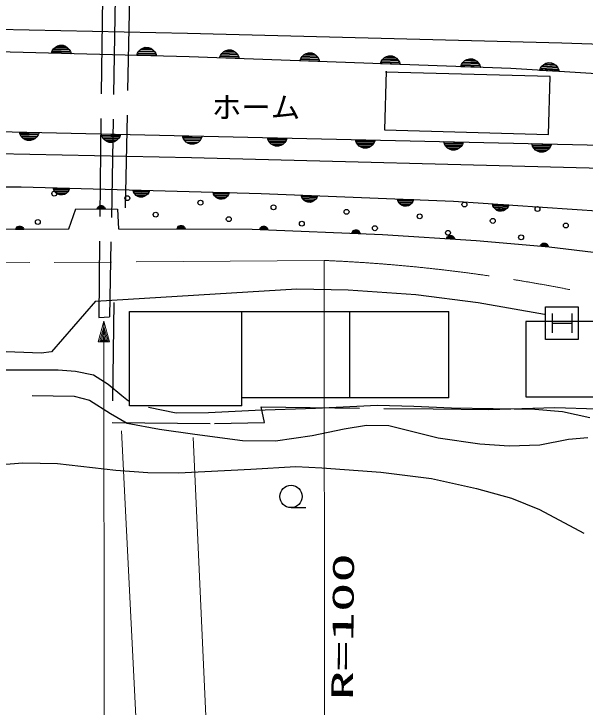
# Model space of a CAD drawing. Units: millimetres, scale not verified. Extents: x 40000 to 680000, y 20000 to 380000.
# Drawn here: x 182023 to 216917, y 297975 to 340315 of the extents above; entities that cross this region are included whole.
import ezdxf
from ezdxf.enums import TextEntityAlignment as Align

# ---------------------------------------------------------------- set-up
doc = ezdxf.new("R2010")
doc.units = ezdxf.units.MM
doc.header["$LTSCALE"] = 1000
doc.linetypes.add('CHAIN', pattern=[18.5, 12, -1.5, 3.5, -1.5])
doc.linetypes.add('DASHED', pattern=[7.5, 6, -1.5])
for name, color, linetype, lineweight in [('M-BGD', 7, 'Continuous', 25), ('M-BMK', 2, 'CHAIN', 13), ('M-STR-HTXT', 7, 'Continuous', 13), ('M-STR-STRC', 7, 'Continuous', 25)]:
    doc.layers.add(name, color=color, linetype=linetype, lineweight=lineweight)
doc.styles.add('ＭＳ ゴシック', font='')
doc.styles.get('ＭＳ ゴシック').set_extended_font_data('MS Gothic')

msp = doc.modelspace()

# ---------------------------------------------------------------- linework, layer by layer
at = {"layer": 'M-BGD', "linetype": 'DASHED'}
for p, q in [((187433, 341431), (187203, 321775)), ((188213, 341382), (187874, 321807)), ((189090, 341626), (188825, 328475)), ((188137, 322678), (188020, 315368)), ((197323, 315368), (197128, 316306)), ((197128, 316306), (207643, 316189)), ((207643, 316189), (211028, 316143)), ((211028, 316143), (215056, 316268)), ((215056, 316268), (217658, 316193)), ((188020, 315368), (194274, 315290)), ((194274, 315290), (197323, 315368))]:
    msp.add_line(p, q, dxfattribs=at)
at = {"layer": 'M-BGD'}
for p, q in [((192635, 339111), (177430, 339440)), ((215502, 338528), (192635, 339111)), ((184569, 338287), (184690, 338356)), ((184690, 338356), (184835, 338400)), ((184690, 338332), (185170, 338320)), ((184835, 338400), (185027, 338395)), ((185027, 338395), (185170, 338344)), ((185170, 338344), (185288, 338269)), ((229421, 338059), (215502, 338528)), ((192735, 337701), (177103, 338087)), ((184319, 337909), (184371, 338051)), ((185519, 337879), (184319, 337909)), ((185473, 337952), (184369, 337979)), ((184371, 338051), (184446, 338170)), ((184395, 338051), (185450, 338025)), ((185428, 338097), (184420, 338122)), ((184446, 338170), (184569, 338287)), ((184494, 338192), (185358, 338171)), ((185288, 338245), (184568, 338263)), ((185288, 338269), (185405, 338146)), ((185405, 338146), (185474, 338024)), ((185474, 338024), (185519, 337879)), ((189530, 337780), (189581, 337923)), ((189581, 337923), (189656, 338041)), ((189605, 337922), (190661, 337896)), ((190639, 337969), (189631, 337994)), ((189656, 338041), (189779, 338158)), ((189705, 338064), (190569, 338043)), ((189779, 338158), (189901, 338227)), ((190499, 338116), (189779, 338134)), ((189900, 338203), (190380, 338191)), ((189901, 338227), (190046, 338272)), ((190046, 338272), (190238, 338267)), ((190238, 338267), (190381, 338215)), ((190381, 338215), (190499, 338140)), ((190499, 338140), (190616, 338017)), ((190616, 338017), (190685, 337896)), ((190685, 337896), (190730, 337751)), ((194644, 337774), (194720, 337892)), ((194720, 337892), (194845, 338007)), ((194769, 337914), (195633, 337882)), ((195563, 337956), (194844, 337983)), ((194845, 338007), (194967, 338075)), ((194966, 338051), (195446, 338033)), ((194967, 338075), (195113, 338117)), ((195113, 338117), (195305, 338110)), ((195305, 338110), (195447, 338057)), ((195447, 338057), (195564, 337980)), ((195564, 337980), (195680, 337856)), ((199755, 337825), (199878, 337892)), ((199878, 337892), (200023, 337935)), ((200023, 337935), (200215, 337928)), ((200215, 337928), (200357, 337875)), ((190730, 337751), (189530, 337780)), ((190683, 337824), (189580, 337851)), ((212376, 336973), (192735, 337701)), ((194591, 337632), (194644, 337774)), ((195790, 337588), (194591, 337632)), ((195745, 337661), (194641, 337702)), ((194668, 337773), (195723, 337734)), ((195702, 337807), (194695, 337845)), ((195680, 337856), (195747, 337733)), ((195747, 337733), (195790, 337588)), ((199501, 337450), (199554, 337592)), ((200655, 337479), (199552, 337520)), ((199554, 337592), (199631, 337709)), ((199578, 337591), (200634, 337552)), ((200612, 337625), (199605, 337662)), ((199631, 337709), (199755, 337825)), ((199680, 337732), (200543, 337700)), ((200474, 337774), (199754, 337801)), ((199877, 337868), (200356, 337851)), ((200357, 337875), (200475, 337798)), ((200475, 337798), (200590, 337674)), ((200590, 337674), (200658, 337551)), ((200658, 337551), (200700, 337406)), ((204465, 337410), (204541, 337527)), ((205523, 337443), (204515, 337480)), ((204541, 337527), (204665, 337643)), ((204590, 337550), (205453, 337518)), ((205384, 337592), (204664, 337619)), ((204665, 337643), (204788, 337710)), ((204787, 337686), (205267, 337669)), ((204788, 337710), (204934, 337753)), ((204934, 337753), (205126, 337746)), ((205126, 337746), (205268, 337693)), ((205268, 337693), (205385, 337616)), ((205385, 337616), (205500, 337492)), ((205500, 337492), (205568, 337369)), ((209451, 337345), (209576, 337461)), ((209576, 337461), (209698, 337528)), ((209697, 337504), (210177, 337486)), ((209698, 337528), (209844, 337571)), ((209844, 337571), (210036, 337564)), ((210036, 337564), (210178, 337510)), ((210178, 337510), (210295, 337434)), ((200700, 337406), (199501, 337450)), ((204411, 337268), (204465, 337410)), ((205611, 337224), (204411, 337268)), ((205565, 337297), (204462, 337338)), ((204489, 337409), (205544, 337370)), ((205568, 337369), (205611, 337224)), ((209322, 337086), (209375, 337228)), ((210521, 337041), (209322, 337086)), ((210475, 337115), (209372, 337156)), ((209375, 337228), (209451, 337345)), ((209399, 337227), (210454, 337188)), ((210433, 337261), (209425, 337298)), ((209500, 337367), (210364, 337335)), ((210294, 337410), (209575, 337437)), ((210295, 337434), (210411, 337310)), ((210411, 337310), (210478, 337187)), ((210478, 337187), (210521, 337041)), ((214194, 337004), (214274, 337119)), ((215253, 337010), (214247, 337073)), ((214274, 337119), (214401, 337232)), ((214323, 337140), (215185, 337087)), ((215118, 337163), (214399, 337208)), ((214401, 337232), (214525, 337296)), ((214524, 337272), (215003, 337242)), ((214525, 337296), (214672, 337335)), ((214672, 337335), (214863, 337323)), ((214863, 337323), (215004, 337266)), ((215004, 337266), (215120, 337187)), ((215120, 337187), (215232, 337060)), ((215232, 337060), (215296, 336936)), ((204768, 336811), (204671, 333228)), ((214780, 336490), (204719, 336762)), ((231257, 335800), (212376, 336973)), ((214138, 336863), (214194, 337004)), ((215335, 336789), (214138, 336863)), ((215292, 336864), (214190, 336932)), ((214218, 337002), (215272, 336937)), ((215296, 336936), (215335, 336789)), ((214685, 332957), (214780, 336490)), ((165529, 333477), (195413, 332800)), ((204671, 333228), (214685, 332957)), ((182406, 332951), (182362, 333096)), ((182362, 333096), (183561, 333069)), ((182476, 332829), (182406, 332951)), ((182408, 333023), (183512, 332998)), ((183486, 332926), (182430, 332950)), ((182453, 332878), (183460, 332855)), ((182593, 332706), (182476, 332829)), ((183387, 332784), (182523, 332804)), ((183435, 332807), (183313, 332690)), ((183510, 332926), (183435, 332807)), ((183561, 333069), (183510, 332926)), ((187387, 332838), (187342, 332983)), ((187342, 332983), (188542, 332956)), ((187456, 332716), (187387, 332838)), ((187389, 332910), (188492, 332885)), ((188467, 332813), (187411, 332837)), ((188491, 332813), (188416, 332694)), ((188542, 332956), (188491, 332813)), ((192368, 332725), (192323, 332870)), ((192323, 332870), (193523, 332843)), ((192369, 332797), (193473, 332772)), ((193523, 332843), (193472, 332700)), ((195413, 332800), (222340, 332195)), ((182593, 332730), (183313, 332714)), ((182711, 332632), (182593, 332706)), ((182854, 332580), (182711, 332632)), ((183192, 332645), (182712, 332656)), ((183046, 332576), (182854, 332580)), ((183191, 332621), (183046, 332576)), ((183313, 332690), (183191, 332621)), ((187433, 332765), (188441, 332742)), ((187574, 332593), (187456, 332716)), ((188368, 332671), (187504, 332691)), ((187574, 332617), (188294, 332601)), ((187692, 332519), (187574, 332593)), ((188172, 332532), (187692, 332543)), ((187835, 332467), (187692, 332519)), ((188027, 332463), (187835, 332467)), ((188172, 332508), (188027, 332463)), ((188293, 332577), (188172, 332508)), ((188416, 332694), (188293, 332577)), ((192437, 332603), (192368, 332725)), ((193448, 332700), (192392, 332724)), ((192414, 332652), (193422, 332629)), ((192554, 332480), (192437, 332603)), ((193348, 332559), (192485, 332578)), ((192673, 332406), (192554, 332480)), ((192555, 332504), (193275, 332488)), ((193153, 332419), (192673, 332430)), ((192816, 332355), (192673, 332406)), ((193153, 332395), (193007, 332350)), ((193274, 332464), (193153, 332395)), ((193397, 332581), (193274, 332464)), ((193472, 332700), (193397, 332581)), ((197551, 332608), (197506, 332753)), ((197506, 332753), (198706, 332726)), ((197620, 332486), (197551, 332608)), ((197552, 332680), (198656, 332655)), ((198631, 332583), (197575, 332607)), ((197597, 332535), (198605, 332512)), ((197737, 332363), (197620, 332486)), ((198531, 332442), (197668, 332461)), ((197738, 332387), (198458, 332371)), ((198580, 332465), (198457, 332347)), ((198655, 332583), (198580, 332465)), ((198706, 332726), (198655, 332583)), ((202936, 332487), (202891, 332632)), ((202891, 332632), (204091, 332605)), ((203006, 332365), (202936, 332487)), ((202938, 332559), (204042, 332534)), ((204016, 332462), (202960, 332486)), ((202983, 332414), (203990, 332391)), ((204040, 332462), (203965, 332344)), ((204091, 332605), (204040, 332462)), ((208322, 332366), (208277, 332511)), ((208277, 332511), (209477, 332484)), ((208323, 332438), (209427, 332413)), ((209477, 332484), (209425, 332341)), ((213707, 332245), (213662, 332390)), ((213662, 332390), (214862, 332363)), ((163195, 332156), (192882, 331534)), ((193007, 332350), (192816, 332355)), ((197856, 332289), (197737, 332363)), ((198336, 332302), (197856, 332313)), ((197999, 332238), (197856, 332289)), ((198191, 332233), (197999, 332238)), ((198336, 332278), (198191, 332233)), ((198457, 332347), (198336, 332278)), ((203123, 332242), (203006, 332365)), ((203917, 332321), (203053, 332340)), ((203123, 332266), (203843, 332250)), ((203241, 332168), (203123, 332242)), ((203384, 332117), (203241, 332168)), ((203722, 332181), (203242, 332192)), ((203576, 332112), (203384, 332117)), ((203721, 332157), (203576, 332112)), ((203843, 332226), (203721, 332157)), ((203965, 332344), (203843, 332226)), ((208391, 332244), (208322, 332366)), ((209401, 332341), (208346, 332365)), ((208368, 332293), (209376, 332270)), ((208508, 332121), (208391, 332244)), ((209302, 332200), (208438, 332219)), ((208627, 332047), (208508, 332121)), ((208509, 332145), (209229, 332129)), ((209107, 332060), (208627, 332071)), ((208769, 331996), (208627, 332047)), ((208961, 331991), (208769, 331996)), ((209106, 332036), (208961, 331991)), ((209228, 332105), (209106, 332036)), ((209351, 332223), (209228, 332105)), ((209425, 332341), (209351, 332223)), ((213776, 332123), (213707, 332245)), ((213709, 332317), (214812, 332292)), ((214787, 332220), (213731, 332244)), ((213753, 332172), (214761, 332149)), ((213894, 332000), (213776, 332123)), ((214688, 332079), (213824, 332098)), ((213894, 332024), (214614, 332008)), ((214012, 331926), (213894, 332000)), ((214492, 331939), (214012, 331950)), ((214613, 331984), (214492, 331915)), ((214736, 332102), (214613, 331984)), ((214811, 332220), (214736, 332102)), ((214862, 332363), (214811, 332220)), ((192882, 331534), (244658, 330218)), ((214155, 331875), (214012, 331926)), ((214347, 331870), (214155, 331875)), ((214492, 331915), (214347, 331870)), ((171616, 329803), (182476, 329744)), ((182476, 329744), (197129, 329344)), ((184455, 329570), (184419, 329691)), ((184419, 329691), (185418, 329664)), ((184513, 329468), (184455, 329570)), ((184457, 329630), (185377, 329605)), ((185355, 329545), (184475, 329570)), ((184494, 329509), (185334, 329486)), ((184610, 329366), (184513, 329468)), ((185272, 329428), (184552, 329447)), ((185312, 329447), (185210, 329349)), ((185375, 329545), (185312, 329447)), ((185418, 329664), (185375, 329545)), ((189340, 329437), (189303, 329558)), ((189303, 329558), (190303, 329530)), ((189397, 329335), (189340, 329437)), ((189341, 329497), (190261, 329471)), ((190239, 329412), (189360, 329436)), ((190259, 329412), (190197, 329313)), ((190303, 329530), (190259, 329412)), ((194224, 329303), (194187, 329424)), ((194187, 329424), (195187, 329397)), ((184610, 329386), (185210, 329369)), ((184708, 329303), (184610, 329366)), ((184827, 329260), (184708, 329303)), ((185109, 329312), (184709, 329323)), ((184987, 329255), (184827, 329260)), ((185108, 329292), (184987, 329255)), ((185210, 329349), (185108, 329292)), ((189378, 329376), (190218, 329353)), ((189494, 329232), (189397, 329335)), ((190156, 329294), (189436, 329314)), ((189592, 329170), (189494, 329232)), ((189495, 329252), (190094, 329236)), ((189711, 329126), (189592, 329170)), ((189993, 329179), (189593, 329190)), ((189871, 329122), (189711, 329126)), ((189992, 329159), (189871, 329122)), ((190094, 329216), (189992, 329159)), ((190197, 329313), (190094, 329216)), ((194281, 329202), (194224, 329303)), ((194225, 329363), (195145, 329338)), ((195123, 329279), (194244, 329303)), ((194262, 329242), (195102, 329219)), ((194378, 329099), (194281, 329202)), ((195040, 329161), (194320, 329181)), ((194477, 329036), (194378, 329099)), ((194379, 329119), (194979, 329103)), ((194877, 329045), (194477, 329056)), ((194595, 328993), (194477, 329036)), ((194755, 328989), (194595, 328993)), ((194876, 329025), (194755, 328989)), ((194978, 329083), (194876, 329025)), ((195081, 329180), (194978, 329083)), ((195143, 329278), (195081, 329180)), ((195187, 329397), (195143, 329278)), ((197129, 329344), (208885, 328869)), ((199603, 329124), (199568, 329245)), ((199568, 329245), (200567, 329205)), ((199659, 329022), (199603, 329124)), ((199606, 329184), (200525, 329147)), ((200503, 329088), (199623, 329123)), ((199641, 329062), (200480, 329028)), ((199755, 328918), (199659, 329022)), ((200418, 328971), (199698, 329000)), ((200459, 328989), (200355, 328893)), ((200523, 329087), (200459, 328989)), ((200567, 329205), (200523, 329087)), ((205481, 328887), (205446, 329008)), ((205446, 329008), (206445, 328968)), ((187207, 328560), (187257, 328590)), ((187257, 328590), (187317, 328610)), ((187277, 328590), (187437, 328589)), ((187317, 328610), (187397, 328610)), ((187397, 328610), (187457, 328589)), ((187457, 328589), (187507, 328559)), ((199853, 328854), (199755, 328918)), ((199756, 328938), (200356, 328913)), ((200253, 328857), (199853, 328874)), ((199971, 328809), (199853, 328854)), ((200131, 328802), (199971, 328809)), ((200252, 328837), (200131, 328802)), ((200355, 328893), (200252, 328837)), ((205537, 328784), (205481, 328887)), ((205484, 328946), (206403, 328909)), ((206381, 328850), (205501, 328886)), ((205519, 328825), (206358, 328791)), ((205633, 328680), (205537, 328784)), ((206296, 328734), (205576, 328763)), ((205731, 328616), (205633, 328680)), ((205634, 328700), (206233, 328676)), ((206131, 328620), (205731, 328636)), ((205849, 328571), (205731, 328616)), ((206009, 328565), (205849, 328571)), ((206130, 328600), (206009, 328565)), ((206233, 328656), (206130, 328600)), ((206337, 328752), (206233, 328656)), ((206401, 328849), (206337, 328752)), ((206445, 328968), (206401, 328849)), ((208885, 328869), (220370, 328114)), ((211289, 328591), (211257, 328713)), ((211257, 328713), (212255, 328648)), ((211342, 328487), (211289, 328591)), ((211293, 328651), (212211, 328590)), ((212187, 328532), (211309, 328590)), ((212255, 328648), (212207, 328530)), ((185385, 327194), (185815, 328406)), ((185815, 328406), (188355, 328396)), ((187106, 328401), (187126, 328461)), ((187606, 328399), (187106, 328401)), ((187126, 328461), (187156, 328510)), ((187126, 328441), (187586, 328439)), ((187566, 328479), (187146, 328481)), ((187156, 328510), (187207, 328560)), ((187176, 328520), (187536, 328519)), ((187497, 328559), (187217, 328560)), ((187507, 328559), (187556, 328509)), ((187556, 328509), (187586, 328459)), ((187586, 328459), (187606, 328399)), ((188355, 328396), (188405, 327195)), ((211325, 328528), (212163, 328473)), ((211436, 328381), (211342, 328487)), ((212099, 328417), (211381, 328465)), ((211531, 328314), (211436, 328381)), ((211437, 328401), (212036, 328361)), ((211649, 328267), (211531, 328314)), ((211932, 328308), (211533, 328334)), ((211808, 328256), (211649, 328267)), ((211931, 328288), (211808, 328256)), ((212034, 328341), (211931, 328288)), ((212141, 328435), (212034, 328341)), ((212207, 328530), (212141, 328435)), ((182179, 327252), (182229, 327303)), ((182229, 327303), (182278, 327334)), ((182518, 327308), (182239, 327303)), ((182278, 327334), (182338, 327355)), ((182298, 327334), (182458, 327337)), ((182338, 327355), (182418, 327356)), ((182418, 327356), (182478, 327337)), ((182478, 327337), (182528, 327308)), ((182528, 327308), (182579, 327259)), ((192008, 327244), (192038, 327294)), ((192038, 327294), (192088, 327343)), ((192058, 327304), (192418, 327302)), ((192088, 327343), (192138, 327373)), ((192378, 327343), (192098, 327343)), ((192138, 327373), (192198, 327393)), ((192158, 327373), (192318, 327373)), ((192198, 327393), (192278, 327393)), ((192278, 327393), (192338, 327373)), ((192338, 327373), (192388, 327343)), ((192388, 327343), (192438, 327292)), ((192438, 327292), (192468, 327242)), ((197093, 327259), (197145, 327307)), ((197145, 327307), (197196, 327335)), ((197435, 327295), (197155, 327307)), ((197196, 327335), (197257, 327353)), ((197216, 327334), (197376, 327328)), ((197257, 327353), (197337, 327349)), ((197337, 327349), (197396, 327327)), ((197396, 327327), (197445, 327295)), ((197445, 327295), (197493, 327243)), ((175571, 327115), (185385, 327194)), ((182131, 327142), (182150, 327202)), ((182631, 327150), (182131, 327142)), ((182150, 327202), (182179, 327252)), ((182150, 327182), (182610, 327189)), ((182590, 327229), (182170, 327222)), ((182199, 327263), (182559, 327269)), ((182579, 327259), (182610, 327209)), ((182610, 327209), (182631, 327150)), ((188405, 327195), (196588, 327170)), ((191988, 327184), (192008, 327244)), ((192488, 327182), (191988, 327184)), ((192008, 327224), (192468, 327222)), ((192448, 327262), (192028, 327264)), ((192468, 327242), (192488, 327182)), ((196588, 327170), (204538, 326845)), ((197039, 327151), (197061, 327210)), ((197538, 327131), (197039, 327151)), ((197060, 327190), (197520, 327172)), ((197061, 327210), (197093, 327259)), ((197502, 327212), (197082, 327230)), ((197114, 327268), (197473, 327254)), ((197493, 327243), (197521, 327192)), ((197521, 327192), (197538, 327131)), ((202667, 326922), (202690, 326981)), ((203167, 326901), (202667, 326922)), ((202689, 326961), (203149, 326942)), ((202690, 326981), (202722, 327029)), ((203130, 326983), (202711, 327000)), ((202722, 327029), (202774, 327077)), ((202742, 327039), (203102, 327024)), ((202774, 327077), (202825, 327105)), ((203064, 327066), (202784, 327077)), ((202825, 327105), (202886, 327123)), ((202845, 327105), (203005, 327098)), ((202886, 327123), (202966, 327120)), ((202966, 327120), (203025, 327097)), ((203025, 327097), (203074, 327065)), ((203074, 327065), (203122, 327013)), ((203122, 327013), (203149, 326962)), ((203149, 326962), (203167, 326901)), ((204538, 326845), (210259, 326468)), ((208452, 326587), (208476, 326646)), ((208951, 326554), (208452, 326587)), ((208475, 326626), (208934, 326595)), ((208476, 326646), (208509, 326694)), ((208916, 326637), (208497, 326664)), ((208509, 326694), (208562, 326740)), ((208530, 326702), (208889, 326679)), ((208562, 326740), (208614, 326767)), ((208852, 326721), (208572, 326740)), ((208614, 326767), (208675, 326783)), ((208634, 326766), (208794, 326755)), ((208675, 326783), (208755, 326778)), ((208755, 326778), (208814, 326754)), ((208814, 326754), (208862, 326720)), ((208862, 326720), (208908, 326667)), ((208908, 326667), (208935, 326615)), ((208935, 326615), (208951, 326554)), ((210259, 326468), (214716, 326077)), ((214169, 326125), (214194, 326183)), ((214667, 326081), (214169, 326125)), ((214192, 326163), (214650, 326123)), ((214194, 326183), (214228, 326230)), ((214634, 326165), (214215, 326201)), ((214228, 326230), (214282, 326276)), ((214249, 326238), (214607, 326207)), ((214282, 326276), (214335, 326301)), ((214571, 326250), (214292, 326275)), ((214335, 326301), (214396, 326316)), ((214355, 326299), (214514, 326285)), ((214396, 326316), (214476, 326309)), ((214476, 326309), (214534, 326284)), ((214534, 326284), (214581, 326249)), ((214581, 326249), (214627, 326195)), ((214627, 326195), (214652, 326143)), ((214652, 326143), (214667, 326081)), ((214716, 326077), (218470, 325647)), ((187014, 322772), (199307, 323522)), ((199307, 323522), (202435, 323460)), ((202435, 323460), (206581, 323171)), ((206581, 323171), (210384, 322696)), ((187014, 322772), (184314, 319681)), ((210384, 322696), (214431, 321972)), ((187203, 321775), (187874, 321807)), ((189094, 316369), (189095, 322133)), ((189095, 322133), (208594, 322132)), ((195947, 316368), (195947, 322132)), ((202545, 316869), (202546, 322132)), ((208593, 316869), (208594, 322132)), ((217739, 321521), (213298, 321521)), ((213298, 321521), (213298, 316924)), ((183689, 319587), (178779, 319775)), ((184314, 319681), (183689, 319587)), ((179369, 318571), (184728, 318571)), ((184728, 318571), (185780, 318492)), ((185780, 318492), (186892, 318273)), ((186892, 318273), (187785, 317698)), ((187785, 317698), (188608, 317012)), ((183151, 317001), (185710, 316962)), ((185710, 316962), (186640, 316730)), ((186640, 316730), (187920, 315916)), ((188608, 317012), (189030, 316690)), ((208593, 316869), (195947, 316869)), ((213298, 316924), (217739, 316924)), ((195947, 316368), (189094, 316369)), ((190246, 316293), (191933, 315945)), ((200449, 316231), (204240, 316410)), ((204240, 316410), (206444, 316350)), ((206444, 316350), (208746, 316251)), ((187920, 315916), (188938, 315327)), ((191933, 315945), (193918, 315970)), ((193918, 315970), (196771, 316119)), ((196771, 316119), (200449, 316231)), ((208746, 316251), (213848, 316172)), ((213848, 316172), (215535, 316033)), ((215535, 316033), (217201, 315670)), ((188938, 315327), (190923, 314946)), ((202205, 314977), (203570, 315201)), ((203570, 315201), (204934, 315176)), ((204934, 315176), (207937, 314432)), ((190923, 314946), (193067, 314644)), ((193067, 314644), (195989, 314263)), ((200245, 314556), (202205, 314977)), ((195989, 314263), (198006, 314247)), ((198006, 314247), (200245, 314556)), ((207937, 314432), (210475, 314064)), ((214147, 313989), (215909, 314337)), ((215909, 314337), (217075, 314436)), ((210475, 314064), (212286, 313940)), ((212286, 313940), (214147, 313989)), ((180213, 312705), (182562, 312895)), ((182562, 312895), (184690, 312848)), ((184690, 312848), (188251, 312442)), ((192082, 312283), (196506, 312507)), ((196506, 312507), (199236, 312681)), ((199236, 312681), (200824, 312582)), ((200824, 312582), (204446, 312334)), ((188251, 312442), (190216, 312303)), ((190216, 312303), (192082, 312283)), ((204446, 312334), (207532, 311947)), ((207532, 311947), (210276, 311324)), ((210276, 311324), (212411, 310740)), ((212411, 310740), (214134, 310038)), ((198951, 310158), (199851, 310158)), ((214134, 310038), (216834, 308608))]:
    msp.add_line(p, q, dxfattribs=at)
for centre, radius in [((184491, 329337), 150), ((188955, 329059), 150), ((193419, 328781), 150), ((197883, 328503), 150), ((209544, 328674), 150), ((190685, 328055), 150), ((202346, 328226), 150), ((214008, 328396), 150), ((183488, 327607), 150), ((195149, 327777), 150), ((206810, 327948), 150), ((211274, 327670), 150), ((199613, 327500), 150), ((204076, 327222), 150), ((215738, 327392), 150), ((208540, 326944), 150), ((213004, 326666), 150), ((198951, 310842), 684)]:
    msp.add_circle(centre, radius, dxfattribs=at)
at = {"layer": 'M-BMK'}
msp.add_line((170995, 325032), (200975, 325255), dxfattribs=at)
msp.add_arc((196720, 225341), 100005, 71.15512, 87.56126, dxfattribs=at)
at = {"layer": 'M-STR-HTXT'}
for p, q in [((200975, 325255), (200989, 294952)), ((187173, 320294), (187522, 321545)), ((187522, 321545), (187873, 320295)), ((187522, 321545), (187560, 276506)), ((187273, 320344), (187522, 321195)), ((187373, 320394), (187523, 320995)), ((187522, 321195), (187773, 320345)), ((187523, 320995), (187673, 320395)), ((187473, 320444), (187523, 320695)), ((187523, 320695), (187573, 320445)), ((187873, 320295), (187173, 320294)), ((187773, 320345), (187273, 320344)), ((187673, 320395), (187373, 320394)), ((187573, 320445), (187473, 320444)), ((188606, 314852), (189907, 288702)), ((192977, 314437), (194150, 288826))]:
    msp.add_line(p, q, dxfattribs=at)
at = {"layer": 'M-STR-STRC'}
for p, q in [((214497, 320425), (214497, 322425)), ((214497, 322425), (216497, 322425)), ((216497, 322425), (216497, 320425)), ((214897, 322025), (214897, 320825)), ((216097, 322025), (216097, 320825)), ((214897, 321425), (216097, 321425)), ((216497, 320425), (214497, 320425))]:
    msp.add_line(p, q, dxfattribs=at)

# ---------------------------------------------------------------- texts
at = {"layer": 'M-BGD', "style": 'ＭＳ ゴシック'}
msp.add_text('ホーム', height=1320, dxfattribs=at).set_placement((194113, 333553), align=Align.BOTTOM_LEFT)
at = {"layer": 'M-STR-HTXT', "style": 'ＭＳ ゴシック', "width": 2}
msp.add_text('R=100', height=1320, rotation=89.5, dxfattribs=at).set_placement((203126, 298388), align=Align.BOTTOM_LEFT)

doc.saveas('drawing.dxf')
